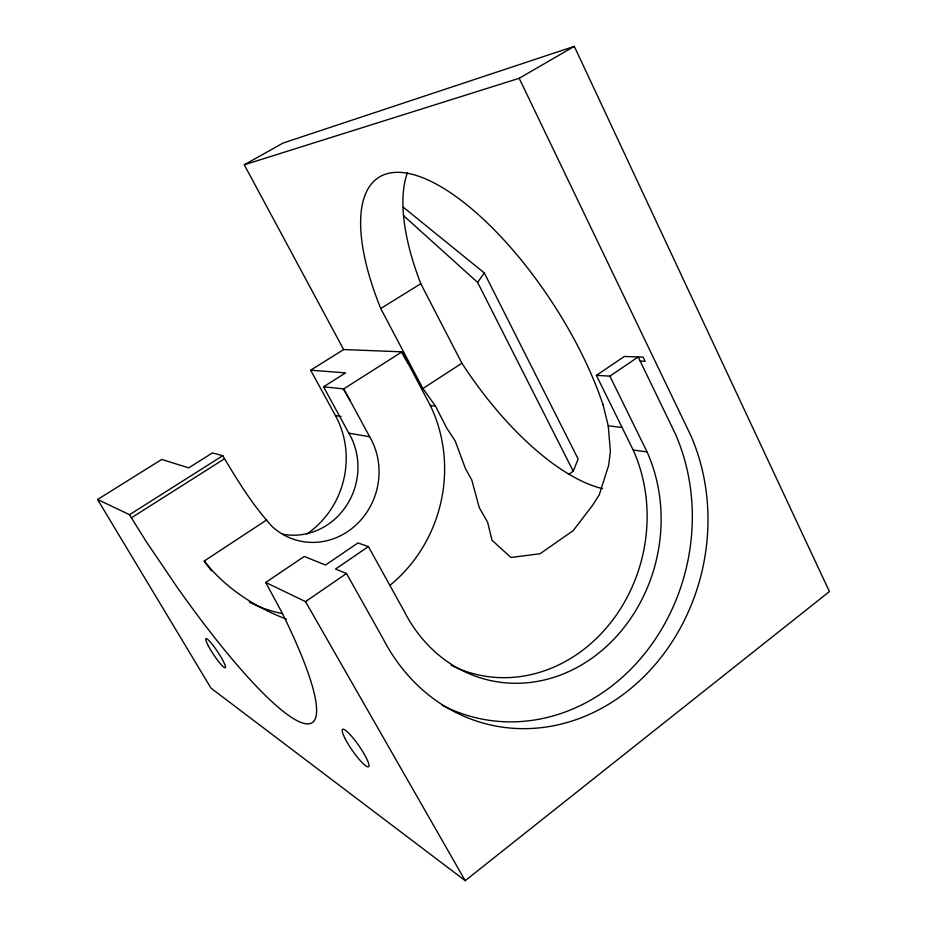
<?xml version="1.0" encoding="UTF-8"?>
<svg xmlns="http://www.w3.org/2000/svg" width="927" height="927" viewBox="0 0 927 927"><rect width="100%" height="100%" fill="white"/><g stroke="black" fill="none" stroke-linecap="round" stroke-linejoin="round"><path stroke-width="1.39" d="M568.575 474.497L573.245 471.229L578.147 459.027L484.3 272.932L403.338 207.242M573.245 471.229L477.614 282.399L484.3 272.932M282.874 534.23A66.118 61.9 -74 0 0 346.547 505.482A66.118 61.9 -74 0 0 348.819 433.141L323.546 386.814L343.732 388.9L369.688 436.779A68.389 63.662 -74.5 0 1 355.864 525.122A68.389 63.662 -74.5 0 1 272.109 526.478C252.654 505.169 237.439 480.453 222.77 455.678L212.41 452.932L188.737 467.868L161.704 459.444L97.578 499.479L210.985 688.135L465.203 880.65L829.422 591.553L574.3 46.35L283.106 143.036L244.288 164.797L343.65 349.56L402.028 351.831L430.337 405.516A142.561 132.793 -74.4 0 1 389.989 585.308M451.067 665.238A153.372 134.357 -77 0 0 607.15 626.988A153.372 134.357 -77 0 0 633.176 450.012L596.385 375.377L609.896 376.142L647.069 451.924A155.817 135.968 -77.1 0 1 587.509 661.218A155.817 135.968 -77.1 0 1 404.195 611.241L368.39 546.582L357.926 542.955L325.516 565.03L304.276 556.455L265.701 582.446L305.516 601.611L346.501 573.5L382.851 638.286A198.239 172.318 -77.2 0 0 614.647 700.464A198.239 172.318 -77.2 0 0 690.685 435.261L519.19 78.297L244.288 164.797M368.39 546.582L335.528 569.074L346.501 573.5M609.896 376.142L638.17 356.941L675.169 433.488A194.879 170.128 -77.1 0 1 640.557 658.622A194.879 170.128 -77.1 0 1 442.179 705.204M596.385 375.377L624.334 356.466L643.153 357.115L645.157 361.275L640.163 361.09M211.414 570.847L204.23 561.009L266.709 519.931M603.106 404.914L608.239 425.841L610.395 451.507L608.633 465.424L599.294 494.728L592.735 505.099L573.199 530.65L540.001 553.755L510.939 557.475L491.959 540.198L487.625 522.214L479.329 507.776L471.716 479.873L465.481 468.656L455.192 440.974L446.733 428.065L435.47 406.107L422.897 388.54L461.901 363.21A198.668 83.14 57 0 0 602.538 488.645M343.732 388.9L402.028 351.831M97.578 499.479L129.56 514.694L222.77 455.678M265.701 582.446L281.623 611.936A246.825 41.263 57.2 0 1 304.323 723.477A246.825 41.263 57.2 0 1 176.837 586.779L146.06 541.31L131.414 517.811L224.531 458.749M323.546 386.814L345.597 372.874L310.661 370.197L335.458 415.586A88.297 83.453 -73 0 1 306.976 533.952M310.661 370.197L343.65 349.56M422.897 388.54L380.754 308.54L420.788 283.708A198.668 83.14 57 0 1 407.463 172.607M519.19 78.297L574.3 46.35M430.337 405.516L435.47 406.107M608.239 425.841L622.492 427.474M633.176 450.012L647.069 451.924M335.458 415.586L341.02 416.42M348.819 433.141L369.688 436.779M286.478 619.178C254.937 607.104 225.076 587.903 204.23 561.009M403.523 215.62L477.614 282.399M343.141 388.784L350.128 400.51M129.56 514.694L131.414 517.811M401.321 351.808L408.123 363.384M305.516 601.611L465.203 880.65M420.788 283.708L461.901 363.21M282.353 613.57A142.561 132.793 -74.4 0 1 249.293 602.075M380.765 308.54A201.124 77.683 57 0 1 426.153 179.154A201.124 77.683 57 0 1 603.095 404.914M208.436 646.049A17.474 2.468 56.4 0 0 225.087 667.811A17.474 2.468 56.4 0 0 213.326 645.713A17.474 2.468 56.4 0 0 208.436 646.049M344.577 737.602A22.793 4.056 55.2 0 0 367.718 766.849A22.793 4.056 55.2 0 0 354.357 739.595A22.793 4.056 55.2 0 0 344.577 737.602"/></g></svg>
